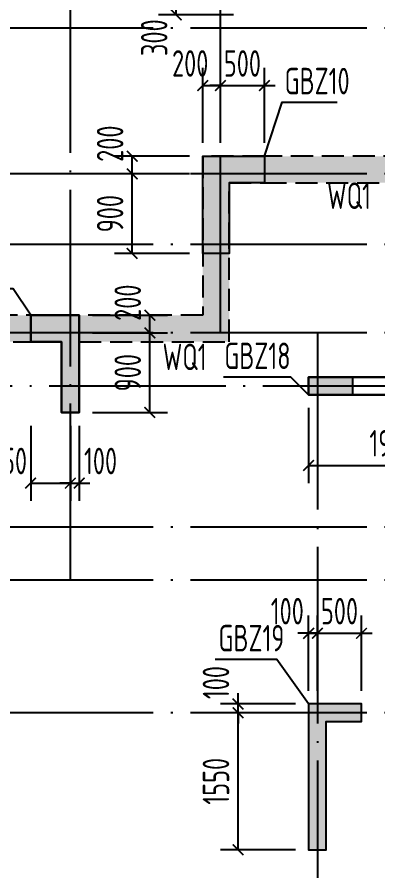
# Model space of a CAD drawing. Extents: x -668857 to 154266, y -275694 to 291306.
# Drawn here: x -333847 to -329757, y 206455 to 216120 of the extents above; entities that cross this region are included whole.
import ezdxf
from ezdxf.enums import TextEntityAlignment as Align

# ---------------------------------------------------------------- set-up
doc = ezdxf.new("R2010")
doc.units = 0
doc.header["$LTSCALE"] = 1000
doc.linetypes.add('DASH', pattern=[0.35, 0.25, -0.1])
doc.linetypes.add('DOTE', pattern=[2.42, 2, -0.2, 0.02, -0.2])
doc.layers.get('0').update_dxf_attribs({"linetype": 'CONTINUOUS'})
doc.layers.get('DEFPOINTS').update_dxf_attribs({"linetype": 'CONTINUOUS'})
for name, color, linetype in [('A-DOTE', 10, 'DOTE'), ('COLU_DE_TEXT', 7, 'CONTINUOUS'), ('LABEL', 1, 'CONTINUOUS'), ('S-Q墙填充', 252, 'CONTINUOUS'), ('S-Q墙实线', 6, 'CONTINUOUS'), ('S-Q墙标注', 3, 'CONTINUOUS'), ('S-Q墙虚线', 6, 'DASH'), ('S-X详图填充', 252, 'CONTINUOUS'), ('S-X详图实线', 4, 'CONTINUOUS')]:
    doc.layers.add(name, color=color, linetype=linetype)
doc.styles.add('TSSD_REIN', font='tssdeng.shx', dxfattribs={"width": 0.7, "height": 300, "bigfont": 'tssdchn.shx'})
doc.styles.add('结构文字', font='zstxt.shx', dxfattribs={"width": 0.7, "bigfont": 'zshz.shx'})
doc.dimstyles.new('STRUCK', dxfattribs={"dimtxt": 400, "dimasz": 121, "dimexe": 200, "dimexo": 150, "dimgap": 115, "dimtad": 1, "dimdec": 0, "dimdsep": 46, "dimtxsty": '结构文字', "dimblk": 'ARCHTICK', "dimcen": 400, "dimclrd": 3, "dimclre": 3, "dimclrt": 7, "dimadec": 0, "dimazin": 0, "dimtfac": 1, "dimtdec": 0, "dimtix": 1, "dimtmove": 2, "dimatfit": 3, "dimldrblk": '_DIMX', "dimfxl": 0, "dimtolj": 1, "dimtzin": 0, "dimarcsym": 0})

# ---------------------------------------------------------------- blocks, each defined once
blk = doc.blocks.new('20210726.16350016')
at = {"layer": 'A-DOTE'}
for p, q in [((11100, 10900), (11100, 21100)), ((12800, 13700), (12800, 21100)), ((55600, 17150), (3600, 17150)), ((55600, 15500), (3600, 15500)), ((55600, 14700), (3600, 14700)), ((55600, 13700), (3600, 13700)), ((13900.2, 13700), (13900, 3600)), ((3600, 13100.3), (55600, 13100.3)), ((55600, 11500), (3600, 11500)), ((55600, 10900), (3600, 10900)), ((55600, 9400), (3600, 9400))]:
    blk.add_line(p, q, dxfattribs=at)
blk = doc.blocks.new('_ArchTick')
at = {"color": 0, "linetype": 'ByBlock', "const_width": 0.15}
blk.add_lwpolyline([(-0.5, -0.5), (0.5, 0.5)], dxfattribs=at)
blk = doc.blocks.new('*D551')
at = {"layer": 'DEFPOINTS', "color": 0}
for p in [(-333142.3, 212545.4), (-332342.3, 212545.4), (-333142.3, 211645.4)]:
    blk.add_point(p, dxfattribs=at)
at = {"layer": 'S-Q墙标注', "color": 3, "lineweight": -2}
for p, q in [((-332992.3, 212545.4), (-332142.3, 212545.4)), ((-332342.3, 211645.4), (-332342.3, 212545.4)), ((-332992.3, 211645.4), (-332142.3, 211645.4))]:
    blk.add_line(p, q, dxfattribs=at)
at = {"layer": 'S-Q墙标注', "color": 3, "lineweight": -2, "xscale": 121, "yscale": 121, "zscale": 121}
for p, rotation in [((-332342.3, 212545.4), 90), ((-332342.3, 211645.4), 270)]:
    blk.add_blockref('_ArchTick', p, dxfattribs=dict(at, rotation=rotation))
at = {"layer": 'S-Q墙标注', "color": 7, "insert": (-332592.3, 212095.4), "char_height": 300, "attachment_point": 5, "rotation": 90, "style": 'TSSD_REIN'}
blk.add_mtext('\\A1;900', dxfattribs=at)
blk = doc.blocks.new('_DIMX')
blk.add_line((-150, 0), (150, 0))
at = {"const_width": 50}
blk.add_lwpolyline([(-70, -70), (70, 70)], dxfattribs=at)
blk = doc.blocks.new('*D552')
at = {"layer": 'DEFPOINTS', "color": 0}
for p in [(-333142.3, 212745.4), (-332342.3, 212745.4), (-333142.3, 212545.4)]:
    blk.add_point(p, dxfattribs=at)
at = {"layer": 'S-Q墙标注', "color": 3, "lineweight": -2}
for p, q in [((-332992.3, 212745.4), (-332142.3, 212745.4)), ((-332342.3, 212545.4), (-332342.3, 212745.4)), ((-332992.3, 212545.4), (-332142.3, 212545.4))]:
    blk.add_line(p, q, dxfattribs=at)
at = {"layer": 'S-Q墙标注', "color": 3, "lineweight": -2, "xscale": 121, "yscale": 121, "zscale": 121}
for p, rotation in [((-332342.3, 212745.4), 90), ((-332342.3, 212545.4), 270)]:
    blk.add_blockref('_ArchTick', p, dxfattribs=dict(at, rotation=rotation))
at = {"layer": 'S-Q墙标注', "color": 7, "insert": (-332592.3, 212887.3), "char_height": 300, "attachment_point": 5, "rotation": 90, "style": 'TSSD_REIN'}
blk.add_mtext('\\A1;200', dxfattribs=at)
blk = doc.blocks.new('*D553')
at = {"layer": 'DEFPOINTS', "color": 0}
for p in [(-333692.2, 211645.4), (-333242.3, 211645.4), (-333242.3, 210845.4)]:
    blk.add_point(p, dxfattribs=at)
at = {"layer": 'S-Q墙标注', "color": 3, "lineweight": -2}
for p, q in [((-333692.2, 211495.4), (-333692.2, 210645.4)), ((-333242.3, 211495.4), (-333242.3, 210645.4)), ((-333692.2, 210845.4), (-333242.3, 210845.4))]:
    blk.add_line(p, q, dxfattribs=at)
at = {"layer": 'S-Q墙标注', "color": 3, "lineweight": -2, "xscale": 121, "yscale": 121, "zscale": 121, "rotation": 180}
blk.add_blockref('_ArchTick', (-333692.2, 210845.4), dxfattribs=at)
at = {"layer": 'S-Q墙标注', "color": 3, "lineweight": -2, "xscale": 121, "yscale": 121, "zscale": 121}
blk.add_blockref('_ArchTick', (-333242.3, 210845.4), dxfattribs=at)
at = {"layer": 'S-Q墙标注', "color": 7, "insert": (-333950.3, 211095.4), "char_height": 300, "attachment_point": 5, "style": 'TSSD_REIN'}
blk.add_mtext('\\A1;450', dxfattribs=at)
blk = doc.blocks.new('*D554')
at = {"layer": 'DEFPOINTS', "color": 0}
for p in [(-333242.3, 211645.4), (-333142.3, 211645.4), (-333142.3, 210845.4)]:
    blk.add_point(p, dxfattribs=at)
at = {"layer": 'S-Q墙标注', "color": 3, "lineweight": -2}
for p, q in [((-333242.3, 211495.4), (-333242.3, 210645.4)), ((-333142.3, 211495.4), (-333142.3, 210645.4)), ((-333242.3, 210845.4), (-333363.3, 210845.4)), ((-333242.3, 210845.4), (-333142.3, 210845.4)), ((-333142.3, 210845.4), (-333021.3, 210845.4))]:
    blk.add_line(p, q, dxfattribs=at)
at = {"layer": 'S-Q墙标注', "color": 3, "lineweight": -2, "xscale": 121, "yscale": 121, "zscale": 121}
blk.add_blockref('_ArchTick', (-333242.3, 210845.4), dxfattribs=at)
at = {"layer": 'S-Q墙标注', "color": 3, "lineweight": -2, "xscale": 121, "yscale": 121, "zscale": 121, "rotation": 180}
blk.add_blockref('_ArchTick', (-333142.3, 210845.4), dxfattribs=at)
at = {"layer": 'S-Q墙标注', "color": 7, "insert": (-332900.4, 211095.4), "char_height": 300, "attachment_point": 5, "style": 'TSSD_REIN'}
blk.add_mtext('\\A1;100', dxfattribs=at)
blk = doc.blocks.new('*D557')
at = {"layer": 'DEFPOINTS', "color": 0}
for p in [(-330542.3, 211845.7), (-328642.3, 211845.7), (-328642.3, 211045.7)]:
    blk.add_point(p, dxfattribs=at)
at = {"layer": 'S-Q墙标注', "color": 3, "lineweight": -2}
for p, q in [((-330542.3, 211695.7), (-330542.3, 210845.7)), ((-328642.3, 211695.7), (-328642.3, 210845.7)), ((-330542.3, 211045.7), (-328642.3, 211045.7))]:
    blk.add_line(p, q, dxfattribs=at)
at = {"layer": 'S-Q墙标注', "color": 3, "lineweight": -2, "xscale": 121, "yscale": 121, "zscale": 121, "rotation": 180}
blk.add_blockref('_ArchTick', (-330542.3, 211045.7), dxfattribs=at)
at = {"layer": 'S-Q墙标注', "color": 3, "lineweight": -2, "xscale": 121, "yscale": 121, "zscale": 121}
blk.add_blockref('_ArchTick', (-328642.3, 211045.7), dxfattribs=at)
at = {"layer": 'S-Q墙标注', "color": 7, "insert": (-329592.3, 211295.7), "char_height": 300, "attachment_point": 5, "style": 'TSSD_REIN'}
blk.add_mtext('\\A1;1900', dxfattribs=at)
blk = doc.blocks.new('*D559')
at = {"layer": 'DEFPOINTS', "color": 0}
for p in [(-332542.4, 214345.4), (-331742.4, 214345.4), (-331742.4, 213445.4)]:
    blk.add_point(p, dxfattribs=at)
at = {"layer": 'S-Q墙标注', "color": 3, "lineweight": -2}
for p, q in [((-331892.4, 214345.4), (-332742.4, 214345.4)), ((-332542.4, 213445.4), (-332542.4, 214345.4)), ((-331892.4, 213445.4), (-332742.4, 213445.4))]:
    blk.add_line(p, q, dxfattribs=at)
at = {"layer": 'S-Q墙标注', "color": 3, "lineweight": -2, "xscale": 121, "yscale": 121, "zscale": 121}
for p, rotation in [((-332542.4, 214345.4), 90), ((-332542.4, 213445.4), 270)]:
    blk.add_blockref('_ArchTick', p, dxfattribs=dict(at, rotation=rotation))
at = {"layer": 'S-Q墙标注', "color": 7, "insert": (-332792.4, 213895.4), "char_height": 300, "attachment_point": 5, "rotation": 90, "style": 'TSSD_REIN'}
blk.add_mtext('\\A1;900', dxfattribs=at)
blk = doc.blocks.new('*D560')
at = {"layer": 'DEFPOINTS', "color": 0}
for p in [(-332542.4, 214545.4), (-331742.4, 214545.4), (-331742.4, 214345.4)]:
    blk.add_point(p, dxfattribs=at)
at = {"layer": 'S-Q墙标注', "color": 3, "lineweight": -2}
for p, q in [((-331892.4, 214545.4), (-332742.4, 214545.4)), ((-332542.4, 214345.4), (-332542.4, 214545.4)), ((-331892.4, 214345.4), (-332742.4, 214345.4))]:
    blk.add_line(p, q, dxfattribs=at)
at = {"layer": 'S-Q墙标注', "color": 3, "lineweight": -2, "xscale": 121, "yscale": 121, "zscale": 121}
for p, rotation in [((-332542.4, 214545.4), 90), ((-332542.4, 214345.4), 270)]:
    blk.add_blockref('_ArchTick', p, dxfattribs=dict(at, rotation=rotation))
at = {"layer": 'S-Q墙标注', "color": 7, "insert": (-332792.4, 214687.3), "char_height": 300, "attachment_point": 5, "rotation": 90, "style": 'TSSD_REIN'}
blk.add_mtext('\\A1;200', dxfattribs=at)
blk = doc.blocks.new('*D561')
at = {"layer": 'DEFPOINTS', "color": 0}
for p in [(-331542.3, 215345.4), (-331742.3, 214545.4), (-331542.3, 214545.4)]:
    blk.add_point(p, dxfattribs=at)
at = {"layer": 'S-Q墙标注', "color": 3, "lineweight": -2}
for p, q in [((-331742.3, 214695.4), (-331742.3, 215545.4)), ((-331542.3, 214695.4), (-331542.3, 215545.4)), ((-331742.3, 215345.4), (-331542.3, 215345.4))]:
    blk.add_line(p, q, dxfattribs=at)
at = {"layer": 'S-Q墙标注', "color": 3, "lineweight": -2, "xscale": 121, "yscale": 121, "zscale": 121, "rotation": 180}
blk.add_blockref('_ArchTick', (-331742.3, 215345.4), dxfattribs=at)
at = {"layer": 'S-Q墙标注', "color": 3, "lineweight": -2, "xscale": 121, "yscale": 121, "zscale": 121}
blk.add_blockref('_ArchTick', (-331542.3, 215345.4), dxfattribs=at)
at = {"layer": 'S-Q墙标注', "color": 7, "insert": (-331884.2, 215595.4), "char_height": 300, "attachment_point": 5, "style": 'TSSD_REIN'}
blk.add_mtext('\\A1;200', dxfattribs=at)
blk = doc.blocks.new('*D562')
at = {"layer": 'DEFPOINTS', "color": 0}
for p in [(-331042.4, 215345.4), (-331542.3, 214545.4), (-331042.4, 214545.4)]:
    blk.add_point(p, dxfattribs=at)
at = {"layer": 'S-Q墙标注', "color": 3, "lineweight": -2}
for p, q in [((-331542.3, 214695.4), (-331542.3, 215545.4)), ((-331042.4, 214695.4), (-331042.4, 215545.4)), ((-331542.3, 215345.4), (-331663.3, 215345.4)), ((-331542.3, 215345.4), (-331042.4, 215345.4)), ((-331042.4, 215345.4), (-330921.4, 215345.4))]:
    blk.add_line(p, q, dxfattribs=at)
at = {"layer": 'S-Q墙标注', "color": 3, "lineweight": -2, "xscale": 121, "yscale": 121, "zscale": 121}
blk.add_blockref('_ArchTick', (-331542.3, 215345.4), dxfattribs=at)
at = {"layer": 'S-Q墙标注', "color": 3, "lineweight": -2, "xscale": 121, "yscale": 121, "zscale": 121, "rotation": 180}
blk.add_blockref('_ArchTick', (-331042.4, 215345.4), dxfattribs=at)
at = {"layer": 'S-Q墙标注', "color": 7, "insert": (-331292.4, 215595.4), "char_height": 300, "attachment_point": 5, "style": 'TSSD_REIN'}
blk.add_mtext('\\A1;500', dxfattribs=at)
blk = doc.blocks.new('*D683')
at = {"layer": 'DEFPOINTS', "color": 0}
for p in [(-332042.3, 216445.4), (-331242.3, 216445.4), (-331242.3, 216145.4)]:
    blk.add_point(p, dxfattribs=at)
at = {"layer": 'S-Q墙标注', "color": 3, "lineweight": -2}
for p, q in [((-331392.3, 216445.4), (-332242.3, 216445.4)), ((-332042.3, 216145.4), (-332042.3, 216445.4)), ((-331392.3, 216145.4), (-332242.3, 216145.4))]:
    blk.add_line(p, q, dxfattribs=at)
at = {"layer": 'S-Q墙标注', "color": 3, "lineweight": -2, "xscale": 121, "yscale": 121, "zscale": 121}
for p, rotation in [((-332042.3, 216445.4), 90), ((-332042.3, 216145.4), 270)]:
    blk.add_blockref('_ArchTick', p, dxfattribs=dict(at, rotation=rotation))
at = {"layer": 'S-Q墙标注', "color": 7, "insert": (-332292.3, 215887.3), "char_height": 300, "attachment_point": 5, "rotation": 90, "style": 'TSSD_REIN'}
blk.add_mtext('\\A1;300', dxfattribs=at)
blk = doc.blocks.new('*D704')
at = {"layer": 'DEFPOINTS', "color": 0}
for p in [(-331342.3, 208245.4), (-330542.3, 208245.4), (-330542.2, 206695.1)]:
    blk.add_point(p, dxfattribs=at)
at = {"layer": 'S-Q墙标注', "color": 3, "lineweight": -2}
for p, q in [((-330692.3, 208245.4), (-331542.3, 208245.4)), ((-331342.3, 206695.1), (-331342.3, 208245.4)), ((-330692.2, 206695.1), (-331542.3, 206695.1))]:
    blk.add_line(p, q, dxfattribs=at)
at = {"layer": 'S-Q墙标注', "color": 3, "lineweight": -2, "xscale": 121, "yscale": 121, "zscale": 121}
for p, rotation in [((-331342.3, 208245.4), 90), ((-331342.3, 206695.1), 270)]:
    blk.add_blockref('_ArchTick', p, dxfattribs=dict(at, rotation=rotation))
at = {"layer": 'S-Q墙标注', "color": 7, "insert": (-331592.3, 207470.2), "char_height": 300, "attachment_point": 5, "rotation": 90, "style": 'TSSD_REIN'}
blk.add_mtext('\\A1;1550', dxfattribs=at)
blk = doc.blocks.new('*D705')
at = {"layer": 'DEFPOINTS', "color": 0}
for p in [(-331342.3, 208345.4), (-330542.3, 208345.4), (-330542.3, 208245.4)]:
    blk.add_point(p, dxfattribs=at)
at = {"layer": 'S-Q墙标注', "color": 3, "lineweight": -2}
for p, q in [((-331342.3, 208345.4), (-331342.3, 208466.4)), ((-330692.3, 208345.4), (-331542.3, 208345.4)), ((-331342.3, 208245.4), (-331342.3, 208345.4)), ((-330692.3, 208245.4), (-331542.3, 208245.4)), ((-331342.3, 208245.4), (-331342.3, 208124.4))]:
    blk.add_line(p, q, dxfattribs=at)
at = {"layer": 'S-Q墙标注', "color": 3, "lineweight": -2, "xscale": 121, "yscale": 121, "zscale": 121}
for p, rotation in [((-331342.3, 208345.4), 270), ((-331342.3, 208245.4), 90)]:
    blk.add_blockref('_ArchTick', p, dxfattribs=dict(at, rotation=rotation))
at = {"layer": 'S-Q墙标注', "color": 7, "insert": (-331592.3, 208587.3), "char_height": 300, "attachment_point": 5, "rotation": 90, "style": 'TSSD_REIN'}
blk.add_mtext('\\A1;100', dxfattribs=at)
blk = doc.blocks.new('*D706')
at = {"layer": 'DEFPOINTS', "color": 0}
for p in [(-330442.2, 209145.4), (-330542.2, 208345.4), (-330442.2, 208345.4)]:
    blk.add_point(p, dxfattribs=at)
at = {"layer": 'S-Q墙标注', "color": 3, "lineweight": -2}
for p, q in [((-330542.2, 208495.4), (-330542.2, 209345.4)), ((-330442.2, 208495.4), (-330442.2, 209345.4)), ((-330542.2, 209145.4), (-330663.2, 209145.4)), ((-330542.2, 209145.4), (-330442.2, 209145.4)), ((-330442.2, 209145.4), (-330321.2, 209145.4))]:
    blk.add_line(p, q, dxfattribs=at)
at = {"layer": 'S-Q墙标注', "color": 3, "lineweight": -2, "xscale": 121, "yscale": 121, "zscale": 121}
blk.add_blockref('_ArchTick', (-330542.2, 209145.4), dxfattribs=at)
at = {"layer": 'S-Q墙标注', "color": 3, "lineweight": -2, "xscale": 121, "yscale": 121, "zscale": 121, "rotation": 180}
blk.add_blockref('_ArchTick', (-330442.2, 209145.4), dxfattribs=at)
at = {"layer": 'S-Q墙标注', "color": 7, "insert": (-330784.1, 209395.4), "char_height": 300, "attachment_point": 5, "style": 'TSSD_REIN'}
blk.add_mtext('\\A1;100', dxfattribs=at)
blk = doc.blocks.new('*D707')
at = {"layer": 'DEFPOINTS', "color": 0}
for p in [(-329942.3, 209145.4), (-330442.2, 208345.4), (-329942.3, 208345.4)]:
    blk.add_point(p, dxfattribs=at)
at = {"layer": 'S-Q墙标注', "color": 3, "lineweight": -2}
for p, q in [((-330442.2, 208495.4), (-330442.2, 209345.4)), ((-329942.3, 208495.4), (-329942.3, 209345.4)), ((-330442.2, 209145.4), (-330563.2, 209145.4)), ((-330442.2, 209145.4), (-329942.3, 209145.4)), ((-329942.3, 209145.4), (-329821.3, 209145.4))]:
    blk.add_line(p, q, dxfattribs=at)
at = {"layer": 'S-Q墙标注', "color": 3, "lineweight": -2, "xscale": 121, "yscale": 121, "zscale": 121}
blk.add_blockref('_ArchTick', (-330442.2, 209145.4), dxfattribs=at)
at = {"layer": 'S-Q墙标注', "color": 3, "lineweight": -2, "xscale": 121, "yscale": 121, "zscale": 121, "rotation": 180}
blk.add_blockref('_ArchTick', (-329942.3, 209145.4), dxfattribs=at)
at = {"layer": 'S-Q墙标注', "color": 7, "insert": (-330192.2, 209395.4), "char_height": 300, "attachment_point": 5, "style": 'TSSD_REIN'}
blk.add_mtext('\\A1;500', dxfattribs=at)

msp = doc.modelspace()

# ---------------------------------------------------------------- hatches: boundary and pattern name
at = {"layer": 'S-Q墙填充', "ltscale": 0.5}
h = msp.add_hatch(dxfattribs=at)
h.set_pattern_fill('ARMORED', color=252, scale=30, style=0)
h.set_pattern_definition([(50, (-388806.07, 175277.25), (215.17805, -18.82564), [22.5, -247.5]), (355, (-388806.07, 175277.25), (-41.6254, 225.65764), [18, -198]), (100.4514, (-388788.14, 175275.68), (173.5528, 206.83186), [19.12206, -210.34263]), (46.1842, (-388806.07, 175337.25), (320.1723, -49.6557), [33.75, -371.25]), (96.6356, (-388779.4, 175333.12), (280.3988, 292.2354), [28.6831, -315.5139]), (351.1842, (-388806.07, 175337.25), (280.3986, 292.2356), [27, -297]), (21, (-388776.07, 175322.25), (179.07212, -120.78567), [22.5, -247.5]), (326, (-388776.07, 175322.25), (72.9946, 217.545), [18, -198]), (71.4514, (-388761.15, 175312.19), (252.0668, 96.75915), [19.12206, -210.34263]), (37.5, (-388806.07, 175277.25), (3.647957, 99.868156), [0, -195.6, 0, -201, 0, -198.75]), (7.5, (-388806.07, 175277.25), (78.92086, 118.32351), [0, -114.6, 0, -191.1, 0, -75.75]), (327.5, (-388872.97, 175277.25), (160.14673, -6.76646), [0, -75, 0, -234, 0, -310.5]), (317.5, (-388902.97, 175277.25), (174.95585, 30.0315), [0, -97.5, 0, -155.4, 0, -220.5]), (45, (-388806.07, 175277.25), (-106.06602, 106.06602), [])])
h.paths.add_polyline_path([(-297742.24, 214545.39), (-298392.15, 214545.39), (-300042.22, 214545.4), (-300642.44, 214545.39), (-300642.58, 214795.4), (-303842.17, 214795.4), (-303842.26, 214545.39), (-304442.18, 214545.4), (-306042.41, 214545.39), (-306742.33, 214545.39), (-306742.33, 213545.39), (-306742.33, 212745.39), (-319442.34, 212745.39), (-319892.34, 212745.39), (-320792.42, 212745.39), (-321242.33, 212745.39), (-322742.33, 212745.39), (-322742.33, 213545.39), (-322742.33, 214545.39), (-323392.24, 214545.39), (-325042.72, 214545.4), (-325642.33, 214545.39), (-325642.33, 214795.39), (-328842.33, 214795.39), (-328842.33, 214545.39), (-329442.45, 214545.4), (-331042.41, 214545.39), (-331742.33, 214545.39), (-331742.33, 213545.39), (-331742.33, 212745.39), (-339942.33, 212745.39), (-339942.33, 209745.4), (-339942.32, 207145.39), (-339942.32, 205045.39), (-337142.31, 205045.39), (-330642.27, 205045.39), (-330642.32, 203845.39), (-329592.33, 203845.39), (-327242.31, 203845.39), (-324692.33, 203845.39), (-323842.33, 203845.39), (-323842.38, 205045.27), (-318242.34, 205045.39), (-317342.34, 205045.39), (-314742.34, 205045.39), (-312142.31, 205045.39), (-311242.32, 205045.39), (-305642.31, 205045.39), (-305642.31, 203845.39), (-304592.33, 203845.39), (-302242.34, 203845.39), (-299892.33, 203845.39), (-298842.34, 203845.39), (-298842.34, 205045.39), (-293242.34, 205045.39), (-292342.34, 205045.39), (-289542.34, 205045.39), (-289542.34, 212745.39), (-291142.42, 212745.39), (-291542.34, 212745.39), (-294442.32, 212745.39), (-294892.32, 212745.39), (-295792.42, 212745.39), (-296242.34, 212745.39), (-297742.24, 212745.39), (-297742.24, 213545.39)])
h.paths.add_polyline_path([(-339642.33, 209645.4), (-338942.32, 209645.4), (-338942.32, 209845.4), (-339642.33, 209845.4), (-339642.33, 212445.39), (-339242.33, 212445.39), (-338342.23, 212445.39), (-338042.32, 212445.39), (-338042.3, 211795.39), (-337842.3, 211795.39), (-337842.32, 212445.39), (-335142.32, 212445.39), (-335142.32, 209645.4), (-334942.32, 209645.4), (-334942.32, 212445.39), (-334592.32, 212445.39), (-333692.23, 212445.39), (-333342.32, 212445.39), (-333342.32, 211645.39), (-333142.32, 211645.39), (-333142.32, 212445.39), (-331442.33, 212445.39), (-331442.33, 213545.39), (-331442.33, 214245.39), (-331042.41, 214245.39), (-329442.45, 214245.4), (-328742.33, 214245.39), (-328742.33, 213045.39), (-328542.33, 213045.39), (-328542.33, 214345.39), (-328542.33, 214495.39), (-325942.33, 214495.39), (-325942.33, 214345.39), (-325942.33, 213045.39), (-325742.33, 213045.39), (-325742.33, 214245.39), (-325042.72, 214245.4), (-323392.24, 214245.39), (-323042.33, 214245.39), (-323042.33, 213545.39), (-323042.33, 212445.39), (-321342.33, 212445.39), (-321342.33, 211645.39), (-321142.33, 211645.39), (-321142.33, 212445.39), (-320792.42, 212445.39), (-319892.34, 212445.39), (-319542.34, 212445.39), (-319542.34, 209645.4), (-319342.34, 209645.4), (-319342.34, 212445.39), (-316642.34, 212445.39), (-316642.34, 209645.4), (-316442.34, 209645.4), (-316442.34, 212445.39), (-316142.42, 212445.39), (-315142.33, 212445.39), (-314842.33, 212445.39), (-314842.34, 212445.39), (-314642.34, 212445.39), (-314642.33, 212445.39), (-314342.33, 212445.39), (-313342.23, 212445.39), (-313042.32, 212445.39), (-313042.32, 209645.2), (-312842.32, 209645.2), (-312842.32, 212445.39), (-310142.33, 212445.39), (-310142.33, 209645.4), (-309942.33, 209645.4), (-309942.33, 212445.39), (-309592.33, 212445.39), (-308692.23, 212445.39), (-308342.33, 212445.39), (-308342.33, 211645.4), (-308142.33, 211645.4), (-308142.33, 212445.39), (-306442.33, 212445.39), (-306442.33, 213545.39), (-306442.33, 214245.39), (-306042.41, 214245.39), (-304442.18, 214245.4), (-303742.33, 214245.39), (-303742.33, 213045.39), (-303542.33, 213045.39), (-303542.33, 214495.4), (-300942.33, 214495.4), (-300942.33, 213045.39), (-300742.33, 213045.39), (-300742.33, 214245.39), (-300042.22, 214245.4), (-298392.15, 214245.39), (-298042.24, 214245.39), (-298042.24, 213545.39), (-298042.24, 212445.39), (-296342.34, 212445.39), (-296342.34, 211645.39), (-296142.34, 211645.39), (-296142.34, 212445.39), (-295792.42, 212445.39), (-294892.32, 212445.39), (-294542.32, 212445.39), (-294542.32, 209645.4), (-294342.32, 209645.4), (-294342.32, 212445.39), (-291642.34, 212445.39), (-291642.34, 211795.42), (-291442.34, 211795.42), (-291442.34, 212445.39), (-291142.42, 212445.39), (-290242.32, 212445.39), (-289842.33, 212445.39), (-289842.33, 209845.4), (-290542.33, 209845.4), (-290542.33, 209645.4), (-289842.33, 209645.4), (-289842.34, 207145.39), (-289842.34, 205345.39), (-292342.34, 205345.39), (-293142.34, 205345.39), (-293142.34, 206795.39), (-293342.34, 206795.39), (-293342.34, 205345.39), (-298842.34, 205345.39), (-298842.34, 205595.39), (-299142.34, 205595.39), (-299142.34, 205245.39), (-299142.34, 204145.39), (-299892.33, 204145.39), (-302242.34, 204145.39), (-304592.33, 204145.39), (-305342.31, 204145.39), (-305342.31, 205245.39), (-305342.31, 205595.39), (-305642.31, 205595.39), (-305642.31, 205345.39), (-311142.32, 205345.39), (-311142.32, 206795.39), (-311342.32, 206795.39), (-311342.32, 205345.39), (-312142.31, 205345.39), (-314742.34, 205345.39), (-317342.34, 205345.39), (-318142.34, 205345.39), (-318142.34, 206795.39), (-318342.34, 206795.39), (-318342.34, 205345.39), (-323842.33, 205345.27), (-323842.3, 205595.37), (-324142.34, 205595.4), (-324142.39, 205245.27), (-324142.34, 204145.39), (-324692.33, 204145.39), (-327242.31, 204145.39), (-329592.33, 204145.39), (-330342.31, 204145.39), (-330342.27, 205245.27), (-330342.31, 205595.4), (-330642.32, 205595.37), (-330642.28, 205345.27), (-336142.32, 205345.39), (-336142.32, 206795.39), (-336342.32, 206795.39), (-336342.32, 205345.39), (-337142.31, 205345.39), (-339642.32, 205345.39), (-339642.32, 207145.39)], flags=16)
at = {"layer": 'S-X详图填充'}
h = msp.add_hatch(color=256, dxfattribs=at)
h.dxf.hatch_style = 1
h.paths.add_polyline_path([(-331042.42, 214545.4), (-331042.34, 214245.41), (-331442.37, 214245.38), (-331442.35, 213445.41), (-331742.35, 213445.41), (-331742.45, 214545.37)])
h = msp.add_hatch(color=256, dxfattribs=at)
h.dxf.hatch_style = 1
h.paths.add_polyline_path([(-333692.31, 212745.39), (-333692.26, 212445.39), (-333342.26, 212445.39), (-333342.31, 211645.42), (-333142.31, 211645.42), (-333142.31, 212745.39)])
h = msp.add_hatch(color=256, dxfattribs=at)
h.dxf.hatch_style = 1
h.paths.add_polyline_path([(-330042.34, 211845.66), (-330042.34, 212045.66), (-330542.34, 212045.72), (-330542.34, 211845.72)])
h = msp.add_hatch(color=256, dxfattribs=at)
h.dxf.hatch_style = 1
h.paths.add_polyline_path([(-330542.23, 206695.11), (-330342.23, 206695.11), (-330342.19, 208145.37), (-329942.19, 208145.37), (-329942.19, 208345.37), (-330542.19, 208345.37)])

# ---------------------------------------------------------------- linework, layer by layer
at = {"layer": 'LABEL'}
for points in [[(-331042.33, 214545.4), (-330842.33, 215155.89), (-330217.37, 215155.89)], [(-333692.22, 212745.39), (-333892.33, 213045.42), (-334488.34, 213045.42)], [(-330542.34, 211845.77), (-330742.34, 212045.77), (-331507.49, 212045.77)], [(-330542.19, 208345.37), (-330903.25, 208850.04), (-331601.52, 208850.04)]]:
    msp.add_lwpolyline(points, dxfattribs=at)
at = {"layer": 'S-Q墙实线', "ltscale": 0.5}
for points in [[(-331742.33, 213445.39), (-331742.33, 214545.39), (-331042.33, 214545.39), (-331042.33, 214245.39), (-331442.33, 214245.39), (-331442.33, 213445.39), (-331742.33, 213445.39)], [(-333692.33, 212745.39), (-333142.33, 212745.39), (-333142.33, 211645.39), (-333342.33, 211645.39), (-333342.33, 212445.39), (-333692.33, 212445.39), (-333692.33, 212745.39)], [(-330542.33, 212045.7), (-328742.33, 212045.7), (-328742.33, 212345.7), (-328542.33, 212345.7), (-328542.33, 211845.7), (-330542.33, 211845.7), (-330542.33, 212045.7)]]:
    msp.add_lwpolyline(points, dxfattribs=at)
at = {"layer": 'S-Q墙实线'}
for points in [[(-328542.33, 211845.66), (-328542.33, 212345.66), (-328742.33, 212345.66), (-328742.33, 212045.66), (-328942.39, 212045.66), (-330542.32, 212045.66), (-330542.32, 211845.66), (-328942.39, 211845.66)], [(-330342.19, 206695.11), (-330342.19, 208145.37), (-329942.19, 208145.37), (-329942.19, 208345.37), (-330542.19, 208345.37), (-330542.19, 206695.11)]]:
    msp.add_lwpolyline(points, close=True, dxfattribs=at)
at = {"layer": 'S-Q墙虚线', "color": 6}
for points in [[(-321242.33, 212745.39), (-322742.33, 212745.39), (-322742.33, 213545.39), (-322742.33, 214545.39), (-323392.24, 214545.39), (-325042.72, 214545.4), (-325642.33, 214545.39), (-325642.33, 214795.39), (-328842.33, 214795.39), (-328842.33, 214545.39), (-329442.45, 214545.4), (-331042.41, 214545.39), (-331742.33, 214545.39), (-331742.33, 213545.39), (-331742.33, 212745.39), (-339942.33, 212745.39)], [(-334592.32, 212445.39), (-333692.23, 212445.39), (-333342.32, 212445.39), (-333342.32, 211645.39), (-333142.32, 211645.39), (-333142.32, 212445.39), (-331442.33, 212445.39), (-331442.33, 213545.39), (-331442.33, 214245.39), (-331042.41, 214245.39), (-329442.45, 214245.4)]]:
    msp.add_lwpolyline(points, dxfattribs=at)
at = {"layer": 'S-X详图实线'}
for points in [[(-331042.43, 214545.39), (-331042.34, 214245.39), (-331442.35, 214245.38), (-331442.35, 213445.41), (-331742.35, 213445.41), (-331742.44, 214545.39), (-331042.43, 214545.39)], [(-333692.3, 212745.39), (-333692.3, 212445.39), (-333342.3, 212445.39), (-333342.31, 211645.42), (-333142.31, 211645.42), (-333142.3, 212745.39), (-333692.3, 212745.39)], [(-330042.34, 211845.72), (-330042.34, 212045.72), (-330542.34, 212045.72), (-330542.34, 211845.72), (-330042.34, 211845.72)], [(-330542.23, 206695.11), (-330342.23, 206695.11), (-330342.19, 208145.37), (-329942.19, 208145.37), (-329942.19, 208345.37), (-330542.19, 208345.37), (-330542.23, 206695.11)]]:
    msp.add_lwpolyline(points, close=True, dxfattribs=at)

# ---------------------------------------------------------------- block references
at = {"layer": 'A-DOTE'}
msp.add_blockref('20210726.16350016', (-344342.33, 198845.35), dxfattribs=at)

# ---------------------------------------------------------------- texts
at = {"layer": 'COLU_DE_TEXT', "style": 'TSSD_REIN', "width": 0.7}
for s, p in [('GBZ10', (-330814.28, 215155.89)), ('GBZ18', (-331497.76, 212045.77)), ('GBZ19', (-331563.89, 208850.04))]:
    msp.add_text(s, height=300, dxfattribs=at).set_placement(p, align=Align.BOTTOM_LEFT)
at = {"layer": 'S-Q墙标注', "style": 'TSSD_REIN', "width": 0.7}
for p in [(-330084.54, 213858.19), (-331947.99, 212034)]:
    msp.add_text('WQ1', height=300, dxfattribs=at).set_placement(p, align=Align.BOTTOM_CENTER)

# ---------------------------------------------------------------- dimensions: what is measured, and where the dimension line sits
at = {"layer": 'S-Q墙标注'}
for base, p1, p2, picture, middle in [((-332042.33, 216445.39), (-331242.33, 216145.39), (-331242.33, 216445.39), '*D683', (-332292.33, 215887.31)), ((-332542.44, 214545.39), (-331742.44, 214345.38), (-331742.44, 214545.39), '*D560', (-332792.44, 214687.31)), ((-332342.32, 212745.39), (-333142.32, 212545.39), (-333142.32, 212745.39), '*D552', (-332592.32, 212887.32)), ((-331342.3, 208345.37), (-330542.3, 208245.37), (-330542.3, 208345.37), '*D705', (-331592.3, 208587.29))]:
    dim = msp.add_linear_dim(base=base, p1=p1, p2=p2, angle=90, dimstyle='STRUCK', override={"dimtxt": 300, "dimgap": 100, "dimtxsty": 'TSSD_REIN'}, dxfattribs=at)
    dim.commit()
    dim.dimension.update_dxf_attribs({"geometry": picture, "text_midpoint": middle, "dimtype": 160})
for base, p1, p2, picture, middle in [((-331542.32, 215345.4), (-331742.32, 214545.4), (-331542.32, 214545.4), '*D561', (-331884.24, 215595.4)), ((-333242.33, 210845.39), (-333692.23, 211645.39), (-333242.33, 211645.39), '*D553', (-333950.31, 211095.39)), ((-333142.32, 210845.39), (-333242.33, 211645.39), (-333142.32, 211645.39), '*D554', (-332900.39, 211095.39)), ((-330442.19, 209145.37), (-330542.19, 208345.37), (-330442.19, 208345.37), '*D706', (-330784.11, 209395.37))]:
    dim = msp.add_linear_dim(base=base, p1=p1, p2=p2, dimstyle='STRUCK', override={"dimtxt": 300, "dimgap": 100, "dimtxsty": 'TSSD_REIN'}, dxfattribs=at)
    dim.commit()
    dim.dimension.update_dxf_attribs({"geometry": picture, "text_midpoint": middle, "dimtype": 160})
for base, p1, p2, picture, middle in [((-331042.4, 215345.4), (-331542.32, 214545.4), (-331042.4, 214545.4), '*D562', (-331292.36, 215595.4)), ((-328642.33, 211045.66), (-330542.32, 211845.66), (-328642.33, 211845.66), '*D557', (-329592.33, 211295.66)), ((-329942.28, 209145.37), (-330442.19, 208345.37), (-329942.28, 208345.37), '*D707', (-330192.23, 209395.37))]:
    dim = msp.add_linear_dim(base=base, p1=p1, p2=p2, dimstyle='STRUCK', override={"dimtxt": 300, "dimgap": 100, "dimtxsty": 'TSSD_REIN'}, dxfattribs=at)
    dim.commit()
    dim.dimension.update_dxf_attribs({"geometry": picture, "text_midpoint": middle})
for base, p1, p2, picture, middle in [((-332542.44, 214345.38), (-331742.44, 213445.38), (-331742.44, 214345.38), '*D559', (-332792.44, 213895.38)), ((-332342.32, 212545.39), (-333142.32, 211645.39), (-333142.32, 212545.39), '*D551', (-332592.32, 212095.39)), ((-331342.3, 208245.37), (-330542.19, 206695.11), (-330542.3, 208245.37), '*D704', (-331592.3, 207470.24))]:
    dim = msp.add_linear_dim(base=base, p1=p1, p2=p2, angle=90, dimstyle='STRUCK', override={"dimtxt": 300, "dimgap": 100, "dimtxsty": 'TSSD_REIN'}, dxfattribs=at)
    dim.commit()
    dim.dimension.update_dxf_attribs({"geometry": picture, "text_midpoint": middle})

doc.saveas('drawing.dxf')
